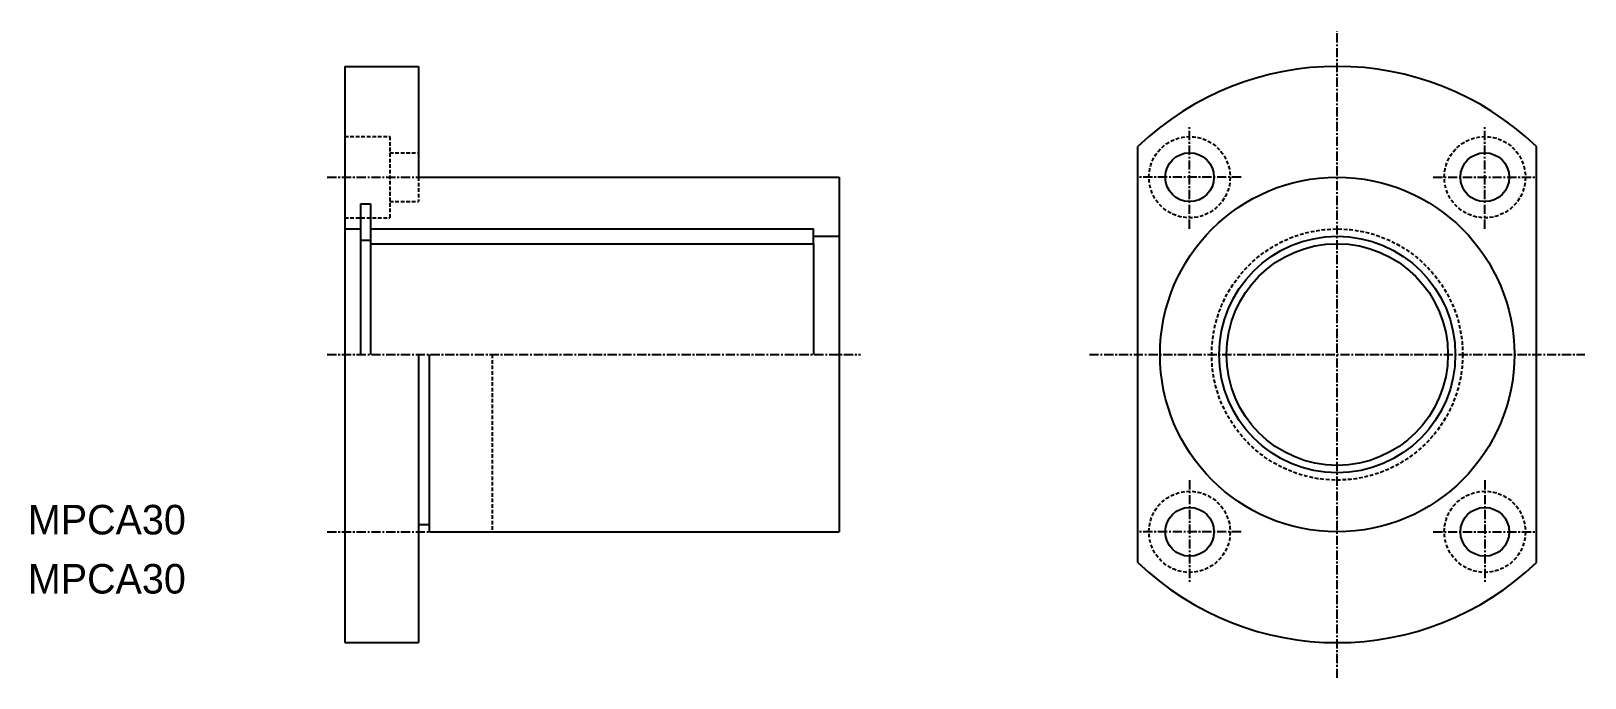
# Model space of a CAD drawing. Extents: x 10 to 221, y -1 to 86.
import ezdxf

# ---------------------------------------------------------------- set-up
doc = ezdxf.new("R2010")
doc.units = 0
doc.linetypes.add('CENTER', pattern=[2, 1.25, -0.25, 0.25, -0.25])
doc.linetypes.add('DASHED', pattern=[0.75, 0.5, -0.25])
doc.layers.get('0').update_dxf_attribs({"linetype": 'CONTINUOUS'})
doc.layers.add('CENTER', color=1, linetype='CENTER')

msp = doc.modelspace()

# ---------------------------------------------------------------- linework, layer by layer
at = {"color": 7, "linetype": 'CONTINUOUS'}
for p, q in [((52.92, 81.35), (52.92, 3.35)), ((52.92, 81.35), (62.92, 81.35)), ((62.92, 81.35), (62.92, 66.35)), ((160.37, 14.21), (160.37, 70.5)), ((214.37, 14.21), (214.37, 70.5)), ((62.92, 66.35), (119.92, 66.35)), ((119.92, 66.35), (119.92, 18.35)), ((55.07, 62.75), (55.07, 42.35)), ((55.07, 62.75), (56.42, 62.75)), ((56.42, 62.75), (56.42, 42.35)), ((52.92, 59.35), (55.07, 59.35)), ((56.42, 59.35), (116.42, 59.35)), ((116.42, 57.35), (116.42, 59.35)), ((55.07, 57.82), (56.42, 57.82)), ((56.42, 57.35), (116.42, 57.35)), ((116.42, 58.35), (119.92, 58.35)), ((116.42, 57.35), (116.42, 42.35)), ((62.92, 42.35), (62.92, 3.35)), ((64.42, 18.35), (64.42, 42.35)), ((62.92, 19.35), (64.42, 19.35)), ((64.42, 18.35), (119.92, 18.35)), ((52.92, 3.35), (62.92, 3.35))]:
    msp.add_line(p, q, dxfattribs=at)
at = {"color": 3, "linetype": 'DASHED'}
for p, q in [((52.92, 71.85), (59.02, 71.85)), ((59.02, 71.85), (59.02, 60.85)), ((59.02, 69.65), (62.92, 69.65)), ((62.92, 66.35), (62.92, 63.05)), ((59.02, 63.05), (62.92, 63.05)), ((52.92, 60.85), (59.02, 60.85)), ((72.92, 42.35), (72.92, 18.35))]:
    msp.add_line(p, q, dxfattribs=at)
for centre, radius in [((167.37, 66.35), 5.5), ((207.37, 66.35), 5.5), ((187.37, 42.35), 17), ((167.37, 18.35), 5.5), ((207.37, 18.35), 5.5)]:
    msp.add_circle(centre, radius, dxfattribs=at)
at = {"color": 7, "linetype": 'CONTINUOUS'}
for centre, radius in [((167.37, 66.35), 3.3), ((207.37, 66.35), 3.3), ((187.37, 42.35), 24), ((187.37, 42.35), 16), ((187.37, 42.35), 15), ((167.37, 18.35), 3.3), ((207.37, 18.35), 3.3)]:
    msp.add_circle(centre, radius, dxfattribs=at)
for start, end in [(46.1869, 133.8131), (226.1869, 313.8131)]:
    msp.add_arc((187.37, 42.35), 39, start, end, dxfattribs=at)
at = {"layer": 'CENTER', "color": 1, "linetype": 'CENTER'}
for p, q in [((187.37, -1.42), (187.37, 86.13)), ((167.37, 59.38), (167.37, 73.33)), ((207.37, 59.38), (207.37, 73.33)), ((50.54, 66.35), (64.49, 66.35)), ((174.34, 66.35), (160.39, 66.35)), ((200.39, 66.35), (214.34, 66.35)), ((50.54, 42.35), (122.78, 42.35)), ((153.8, 42.35), (220.93, 42.35)), ((167.37, 25.33), (167.37, 11.38)), ((207.37, 25.33), (207.37, 11.38)), ((50.54, 18.35), (64.49, 18.35)), ((174.34, 18.35), (160.39, 18.35)), ((200.39, 18.35), (214.34, 18.35))]:
    msp.add_line(p, q, dxfattribs=at)

# ---------------------------------------------------------------- texts
at = {"color": 7, "linetype": 'CONTINUOUS'}
for p in [(10, 18), (10, 10)]:
    msp.add_text('MPCA30', height=4, dxfattribs=at).set_placement(p)

doc.saveas('drawing.dxf')
